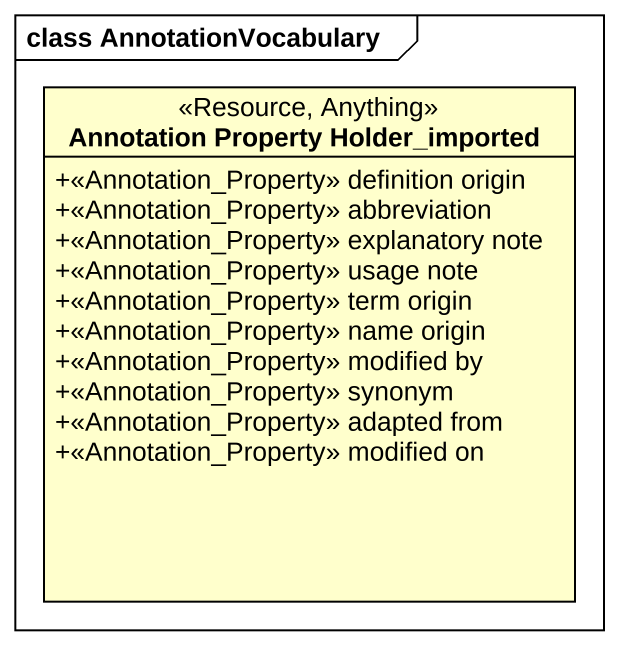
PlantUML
@startuml
mainframe class AnnotationVocabulary
hide circle
hide empty members
skinparam classAttributeIconSize 0
class "Annotation Property Holder_imported" as Annotation_Property_Holder <<Resource, Anything>> {
  +<<Annotation_Property>> definition origin
  +<<Annotation_Property>> abbreviation
  +<<Annotation_Property>> explanatory note
  +<<Annotation_Property>> usage note
  +<<Annotation_Property>> term origin
  +<<Annotation_Property>> name origin
  +<<Annotation_Property>> modified by
  +<<Annotation_Property>> synonym
  +<<Annotation_Property>> adapted from
  +<<Annotation_Property>> modified on
}
@enduml
